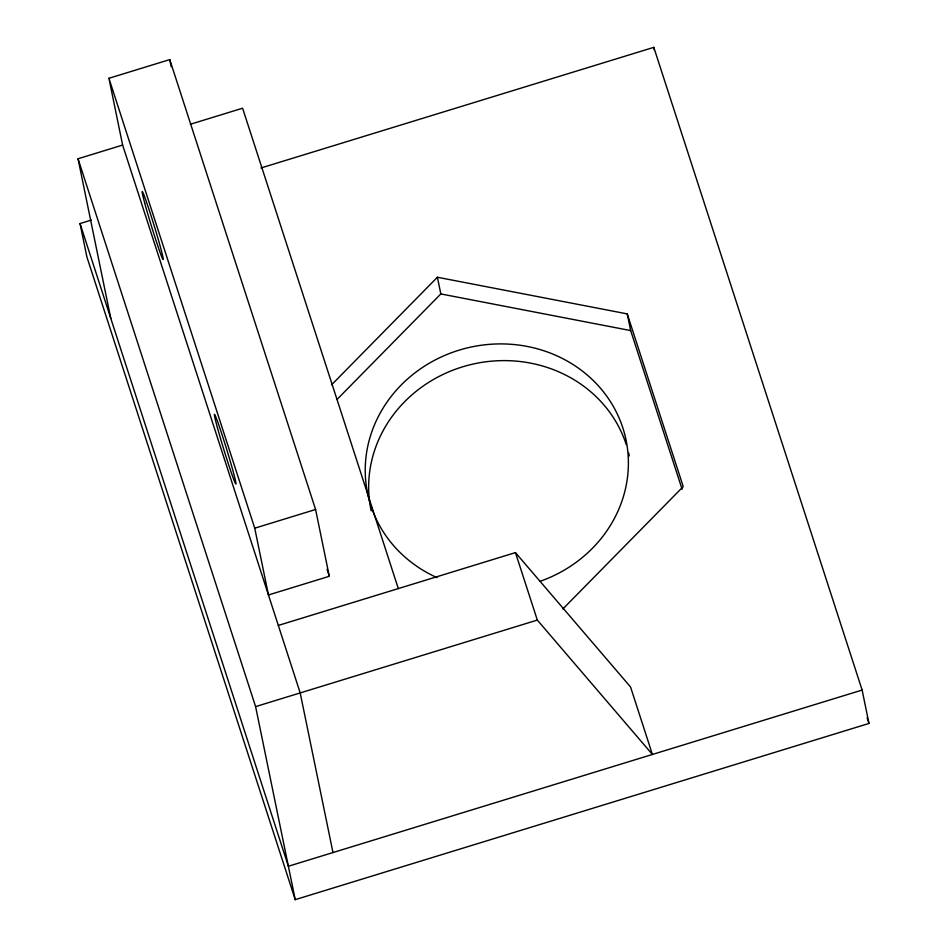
<?xml version="1.0" encoding="UTF-8"?>
<svg xmlns="http://www.w3.org/2000/svg" width="947" height="947" viewBox="0 0 947 947"><rect width="100%" height="100%" fill="white"/><g stroke="black" fill="none" stroke-linecap="round" stroke-linejoin="round"><path stroke-width="1.42" d="M331.557 384.825L437.396 277.246L627.245 313.895L683.225 486.604L562.861 608.968M337.061 399.421L440.829 293.937L437.396 277.246M108.917 78.281L169.762 59.602L315.588 509.498L329.307 576.285L268.451 594.976L254.743 528.189L108.917 78.281L122.625 145.069L300.199 692.92L332.977 852.56M110.799 318.417L78.033 158.765L122.625 145.069M190.371 124.258L242.598 108.218L398.308 588.584M260.934 167.998L653.797 47.35L862.125 690.055L868.967 723.449L295.227 899.65L86.899 256.945L80.045 223.551L91.35 220.083M254.743 528.189L315.588 509.498M278.323 625.434L515.452 552.61L630.548 686.977L652.412 754.451L537.328 620.084L515.452 552.61M295.227 899.65L255.607 706.616L537.328 620.084M862.125 690.055L288.373 866.256L80.045 223.551M440.829 293.937L630.678 330.586L682.112 489.268M867.144 717.814L868.967 723.449M327.023 569.254L328.846 574.876M78.033 158.765L255.607 706.616M653.797 47.35L654.365 50.132M627.245 313.895L630.678 330.586M169.762 59.602L171.218 66.704M371.177 510.835A131.953 122.341 -11.6 0 1 468.505 365.163A131.953 122.341 -11.6 0 1 626.275 444.64M628.642 453.009A131.953 122.341 -11.6 0 1 629.293 455.862M370.324 503.993A131.953 122.341 -11.6 0 1 458.218 350.426A131.953 122.341 -11.6 0 1 621.871 425.049A131.953 122.341 -11.6 0 1 539.991 581.351M437.017 577.611A131.953 122.341 -11.6 0 1 370.762 505.367M144.713 203.06A35.619 1.373 72.9 0 0 162.624 258.815A35.619 1.373 72.9 0 0 150.597 214.294A35.619 1.373 72.9 0 0 144.713 203.06M217.49 427.949A36.4 1.397 72.9 0 0 235.531 483.609A36.4 1.397 72.9 0 0 222.391 435.738A36.4 1.397 72.9 0 0 217.49 427.949"/></g></svg>
